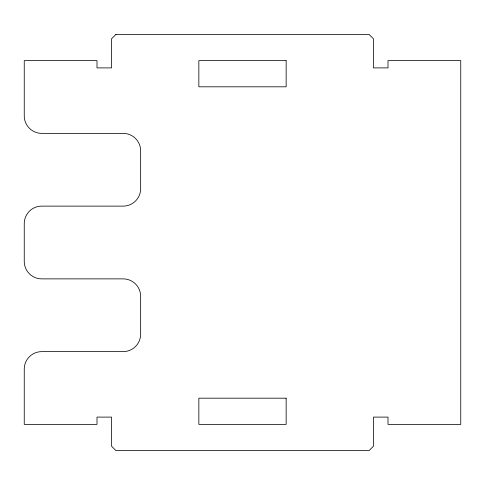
<?xml version="1.0" encoding="UTF-8"?>
<svg xmlns="http://www.w3.org/2000/svg" width="485" height="485" viewBox="0 0 485 485"><rect width="100%" height="100%" fill="white"/><g stroke="black" fill="none" stroke-linecap="round" stroke-linejoin="round"><path stroke-width="0.73" d="M115.915 34.435L111.55 38.8L111.55 67.9L97 67.9L97 60.625L24.25 60.625L24.25 115.915A17.46 17.46 0 0 0 41.71 133.375L123.19 133.375A17.46 17.46 0 0 1 140.65 150.835L140.65 188.665A17.46 17.46 0 0 1 123.19 206.125L41.71 206.125A17.46 17.46 0 0 0 24.25 223.585L24.25 261.415A17.46 17.46 0 0 0 41.71 278.875L123.19 278.875A17.46 17.46 0 0 1 140.65 296.335L140.65 334.165A17.46 17.46 0 0 1 123.19 351.625L41.71 351.625A17.46 17.46 0 0 0 24.25 369.085L24.25 424.375L97 424.375L97 417.1L111.55 417.1L111.55 446.2L115.915 450.565L369.085 450.565L373.45 446.2L373.45 417.1L388 417.1L388 424.375L460.75 424.375L460.75 60.625L388 60.625L388 67.9L373.45 67.9L373.45 38.8L369.085 34.435L115.915 34.435M286.15 60.625L198.85 60.625L198.85 86.815L286.15 86.815L286.15 60.625M286.15 398.185L198.85 398.185L198.85 424.375L286.15 424.375L286.15 398.185"/></g></svg>
